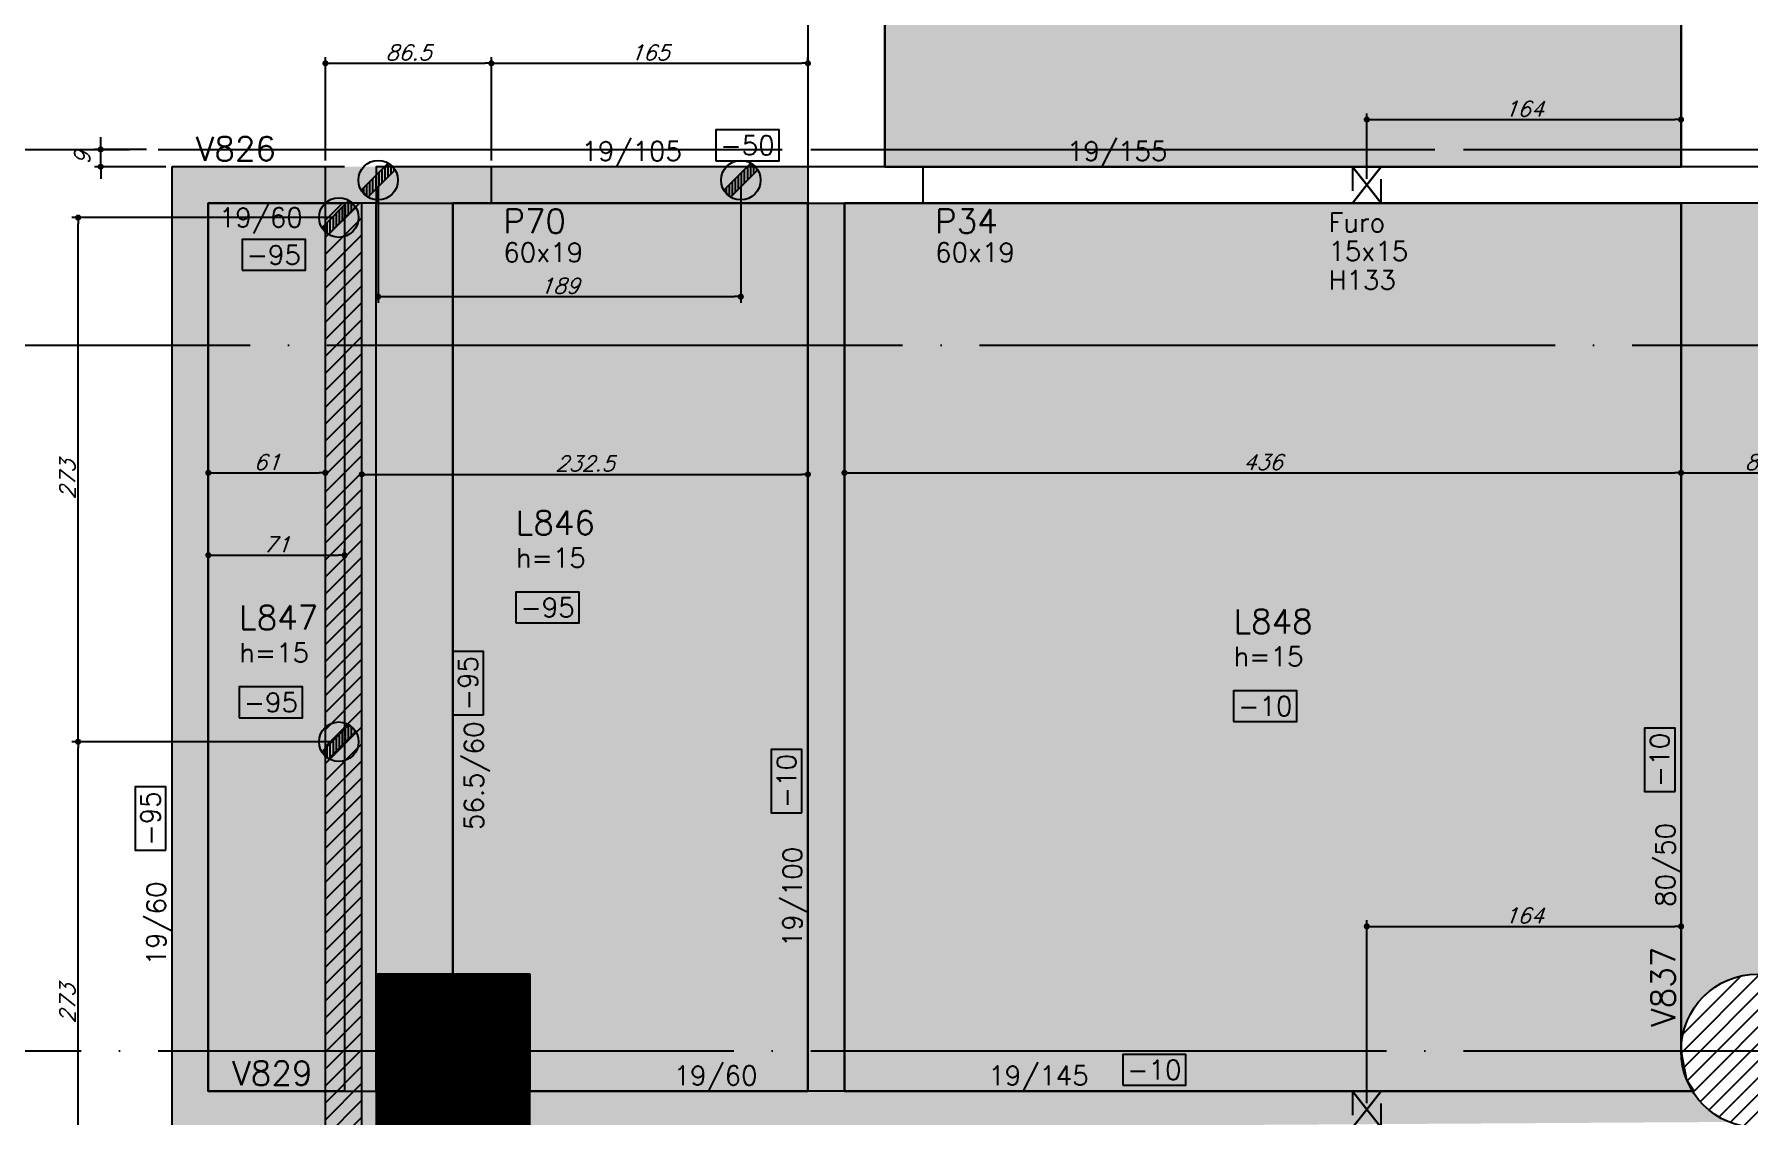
# Model space of a CAD drawing. Extents: x -5173 to 5397, y -2411 to 2089.
# Drawn here: x -3518 to -2625, y -518 to 45 of the extents above; entities that cross this region are included whole.
import ezdxf
from ezdxf.enums import TextEntityAlignment as Align

# ---------------------------------------------------------------- set-up
doc = ezdxf.new("R2010")
doc.units = 0
doc.header["$LTSCALE"] = 50
doc.header["$MEASUREMENT"] = 0
doc.linetypes.add('EIXO', pattern=[6.8, 6, -0.4, 0, -0.4])
doc.linetypes.add('HIDDEN', pattern=[0.375, 0.25, -0.125])
doc.layers.get('0').update_dxf_attribs({"linetype": 'CONTINUOUS'})
doc.layers.get('DEFPOINTS').update_dxf_attribs({"linetype": 'CONTINUOUS'})
for name, color, linetype in [('F-ARM', 6, 'CONTINUOUS'), ('F-COTAS', 106, 'CONTINUOUS'), ('F-COTAS-FUROS-VIGA', 50, 'CONTINUOUS'), ('F-DESNIVEL-7', 40, 'CONTINUOUS'), ('F-EIXO', 12, 'EIXO'), ('F-FURO-PAREDE', 2, 'HIDDEN'), ('F-FURO-PAREDE-TEXTOS', 2, 'CONTINUOUS'), ('F-LAJES-DIM', 2, 'CONTINUOUS'), ('F-LAJES-NOME', 4, 'CONTINUOUS'), ('F-LAJES-R', 254, 'CONTINUOUS'), ('F-MURETA', 91, 'CONTINUOUS'), ('F-PILARES-DIM', 172, 'CONTINUOUS'), ('F-PILARES-HACH', 174, 'CONTINUOUS'), ('F-PILARES-M', 170, 'CONTINUOUS'), ('F-PILARES-NOME', 170, 'CONTINUOUS'), ('F-PILARES-S', 170, 'CONTINUOUS'), ('F-TEXTO', 6, 'CONTINUOUS'), ('F-VIGAS', 3, 'CONTINUOUS'), ('F-VIGAS-DIM', 2, 'CONTINUOUS'), ('F-VIGAS-NOME', 4, 'CONTINUOUS')]:
    doc.layers.add(name, color=color, linetype=linetype)
for name, color, linetype, true_color in [('F-DESNIVEL-2', 7, 'CONTINUOUS', 0xffd1e8), ('F-DESNIVEL-4', 7, 'CONTINUOUS', 0xc3f1b6), ('F-DESNIVEL-5', 7, 'CONTINUOUS', 0xadd6ff)]:
    doc.layers.add(name, color=color, linetype=linetype, true_color=true_color)
doc.styles.add('CP-TEXT-INCL', font='simplex.shx', dxfattribs={"oblique": 20})
doc.styles.add('MCP', font='simplex.shx')
doc.styles.add('ROMANS', font='simplex.shx')
doc.dimstyles.new('CP-COTAS-50', dxfattribs={"dimscale": 0.64, "dimtxt": 12.5, "dimasz": 5, "dimexe": 5, "dimexo": 5, "dimgap": 2.5, "dimtad": 1, "dimdec": 1, "dimdsep": 46, "dimtxsty": 'CP-TEXT-INCL', "dimblk1": 'DOT', "dimblk2": 'DOT', "dimsah": 1, "dimcen": 9, "dimclrd": 256, "dimclre": 256, "dimclrt": 256, "dimadec": 0, "dimazin": 0, "dimtfac": 1, "dimtdec": 1, "dimtmove": 2, "dimatfit": 3, "dimldrblk": 'DOT', "dimfxl": 0, "dimtolj": 1, "dimarcsym": 0})

# ---------------------------------------------------------------- blocks, each defined once
blk = doc.blocks.new('*U4')
at = {"layer": 'F-LAJES-DIM', "color": 1}
blk.add_lwpolyline([(0, 0), (33, 0), (33, 16), (0, 16)], close=True, dxfattribs=at)
at = {"layer": 'F-LAJES-DIM', "style": 'MCP'}
blk.add_attdef('DIM', text='', height=10, dxfattribs=at).set_placement((16.5, 8), align=Align.MIDDLE_CENTER)
blk = doc.blocks.new('*U7')
at = {"layer": 'F-VIGAS-DIM', "color": 1}
blk.add_lwpolyline([(0, 0), (33, 0), (33, 16), (0, 16)], close=True, dxfattribs=at)
at = {"layer": 'F-VIGAS-DIM', "style": 'MCP'}
blk.add_attdef('DIM', text='', height=10, dxfattribs=at).set_placement((16.5, 8), align=Align.MIDDLE_CENTER)
blk = doc.blocks.new('_DOT')
at = {"color": 0, "linetype": 'ByBlock'}
blk.add_line((-0.5, 0), (-1, 0), dxfattribs=at)
at = {"color": 0, "linetype": 'ByBlock', "const_width": 0.5}
blk.add_lwpolyline([(-0.25, 0, 1), (0.25, 0, 1)], format="xyb", close=True, dxfattribs=at)
blk = doc.blocks.new('*D125')
at = {"layer": 'DEFPOINTS', "color": 0, "linetype": 'Continuous', "transparency": 16777216}
for p in [(-3427.5, -183.44), (-3366.5, -183.44), (-3366.5, -183.44)]:
    blk.add_point(p, dxfattribs=at)
at = {"layer": 'F-COTAS', "linetype": 'Continuous', "lineweight": -2, "transparency": 16777216}
blk.add_line((-3424.3, -183.44), (-3369.7, -183.44), dxfattribs=at)
at = {"layer": 'F-COTAS', "linetype": 'Continuous', "lineweight": -2, "transparency": 16777216, "xscale": 3.2, "yscale": 3.2, "zscale": 3.2, "rotation": 180}
blk.add_blockref('_DOT', (-3427.5, -183.44), dxfattribs=at)
at = {"layer": 'F-COTAS', "linetype": 'Continuous', "lineweight": -2, "transparency": 16777216, "xscale": 3.2, "yscale": 3.2, "zscale": 3.2}
blk.add_blockref('_DOT', (-3366.5, -183.44), dxfattribs=at)
at = {"layer": 'F-COTAS', "linetype": 'Continuous', "transparency": 16777216, "insert": (-3397, -177.84), "char_height": 8, "attachment_point": 5, "style": 'CP-TEXT-INCL'}
blk.add_mtext('\\A1;61', dxfattribs=at)
blk = doc.blocks.new('*D126')
at = {"layer": 'DEFPOINTS', "color": 0, "linetype": 'Continuous', "transparency": 16777216}
for p in [(-3347.5, -184.24), (-3115, -183.44), (-3115, -184.24)]:
    blk.add_point(p, dxfattribs=at)
at = {"layer": 'F-COTAS', "linetype": 'Continuous', "lineweight": -2, "transparency": 16777216}
for p, q in [((-3344.3, -184.24), (-3118.2, -184.24)), ((-3115, -186.64), (-3115, -187.44))]:
    blk.add_line(p, q, dxfattribs=at)
at = {"layer": 'F-COTAS', "linetype": 'Continuous', "lineweight": -2, "transparency": 16777216, "xscale": 3.2, "yscale": 3.2, "zscale": 3.2, "rotation": 180}
blk.add_blockref('_DOT', (-3347.5, -184.24), dxfattribs=at)
at = {"layer": 'F-COTAS', "linetype": 'Continuous', "lineweight": -2, "transparency": 16777216, "xscale": 3.2, "yscale": 3.2, "zscale": 3.2}
blk.add_blockref('_DOT', (-3115, -184.24), dxfattribs=at)
at = {"layer": 'F-COTAS', "linetype": 'Continuous', "transparency": 16777216, "insert": (-3231.25, -178.64), "char_height": 8, "attachment_point": 5, "style": 'CP-TEXT-INCL'}
blk.add_mtext('\\A1;232.5', dxfattribs=at)
blk = doc.blocks.new('*D127')
at = {"layer": 'DEFPOINTS', "color": 0, "linetype": 'Continuous', "transparency": 16777216}
for p in [(-3096, -183.44), (-2660, -183.44), (-2660, -183.44)]:
    blk.add_point(p, dxfattribs=at)
at = {"layer": 'F-COTAS', "linetype": 'Continuous', "lineweight": -2, "transparency": 16777216}
blk.add_line((-3092.8, -183.44), (-2663.2, -183.44), dxfattribs=at)
at = {"layer": 'F-COTAS', "linetype": 'Continuous', "lineweight": -2, "transparency": 16777216, "xscale": 3.2, "yscale": 3.2, "zscale": 3.2, "rotation": 180}
blk.add_blockref('_DOT', (-3096, -183.44), dxfattribs=at)
at = {"layer": 'F-COTAS', "linetype": 'Continuous', "lineweight": -2, "transparency": 16777216, "xscale": 3.2, "yscale": 3.2, "zscale": 3.2}
blk.add_blockref('_DOT', (-2660, -183.44), dxfattribs=at)
at = {"layer": 'F-COTAS', "linetype": 'Continuous', "transparency": 16777216, "insert": (-2878, -177.84), "char_height": 8, "attachment_point": 5, "style": 'CP-TEXT-INCL'}
blk.add_mtext('\\A1;436', dxfattribs=at)
blk = doc.blocks.new('*D128')
at = {"layer": 'DEFPOINTS', "color": 0, "linetype": 'Continuous', "transparency": 16777216}
for p in [(-2660, -183.44), (-2580, -183.44), (-2580, -183.44)]:
    blk.add_point(p, dxfattribs=at)
at = {"layer": 'F-COTAS', "linetype": 'Continuous', "lineweight": -2, "transparency": 16777216}
blk.add_line((-2656.8, -183.44), (-2583.2, -183.44), dxfattribs=at)
at = {"layer": 'F-COTAS', "linetype": 'Continuous', "lineweight": -2, "transparency": 16777216, "xscale": 3.2, "yscale": 3.2, "zscale": 3.2, "rotation": 180}
blk.add_blockref('_DOT', (-2660, -183.44), dxfattribs=at)
at = {"layer": 'F-COTAS', "linetype": 'Continuous', "lineweight": -2, "transparency": 16777216, "xscale": 3.2, "yscale": 3.2, "zscale": 3.2}
blk.add_blockref('_DOT', (-2580, -183.44), dxfattribs=at)
at = {"layer": 'F-COTAS', "linetype": 'Continuous', "transparency": 16777216, "insert": (-2620, -177.84), "char_height": 8, "attachment_point": 5, "style": 'CP-TEXT-INCL'}
blk.add_mtext('\\A1;80', dxfattribs=at)
blk = doc.blocks.new('*U197')
at = {"layer": 'F-EIXO'}
blk.add_line((0, 0), (7285, 0), dxfattribs=at)
at = {"layer": 'F-TEXTO', "style": 'ROMANS'}
blk.add_attdef('EIXO', text='', height=17.5, dxfattribs=at).set_placement((-28.2072, 0), align=Align.MIDDLE_CENTER)
blk = doc.blocks.new('*U198')
at = {"layer": 'F-EIXO'}
blk.add_line((0, 0), (7197, 0), dxfattribs=at)
at = {"layer": 'F-TEXTO', "style": 'ROMANS'}
blk.add_attdef('EIXO', text='', height=17.5, dxfattribs=at).set_placement((-28.2072, 0), align=Align.MIDDLE_CENTER)
blk = doc.blocks.new('*U207')
at = {"layer": 'F-EIXO'}
blk.add_line((0, 0), (7285, 0), dxfattribs=at)
at = {"layer": 'F-TEXTO', "style": 'ROMANS'}
blk.add_attdef('EIXO', text='', height=17.5, dxfattribs=at).set_placement((-28.2072, 0), align=Align.MIDDLE_CENTER)
blk = doc.blocks.new('*D316')
at = {"layer": 'DEFPOINTS', "color": 0, "linetype": 'Continuous', "transparency": 16777216}
for p in [(-3685.02, 1674.5), (-562, 1674.5), (-3446.5, -978.5)]:
    blk.add_point(p, dxfattribs=at)
at = {"layer": 'F-COTAS', "linetype": 'Continuous', "lineweight": -2, "transparency": 16777216}
for p, q in [((-565.2, 1674.5), (-3688.22, 1674.5)), ((-3685.02, -975.3), (-3685.02, 1671.3)), ((-3449.7, -978.5), (-3688.22, -978.5))]:
    blk.add_line(p, q, dxfattribs=at)
at = {"layer": 'F-COTAS', "linetype": 'Continuous', "lineweight": -2, "transparency": 16777216, "xscale": 3.2, "yscale": 3.2, "zscale": 3.2}
for p, rotation in [((-3685.02, 1674.5), 90), ((-3685.02, -978.5), 270)]:
    blk.add_blockref('_DOT', p, dxfattribs=dict(at, rotation=rotation))
at = {"layer": 'F-COTAS', "linetype": 'Continuous', "transparency": 16777216, "insert": (-3690.62, 348), "char_height": 8, "attachment_point": 5, "rotation": 90, "style": 'CP-TEXT-INCL'}
blk.add_mtext('\\A1;2653', dxfattribs=at)
blk = doc.blocks.new('*D329')
at = {"layer": 'DEFPOINTS', "color": 0, "linetype": 'Continuous', "transparency": 16777216}
for p in [(-3483.59, -15), (-3456.59, -15), (-3446.5, -24)]:
    blk.add_point(p, dxfattribs=at)
at = {"layer": 'F-COTAS', "linetype": 'Continuous', "lineweight": -2, "transparency": 16777216}
for p, q in [((-3483.59, -11.8), (-3483.59, -8.6)), ((-3459.79, -15), (-3486.79, -15)), ((-3483.59, -24), (-3483.59, -15)), ((-3449.7, -24), (-3486.79, -24)), ((-3483.59, -27.2), (-3483.59, -30.4))]:
    blk.add_line(p, q, dxfattribs=at)
at = {"layer": 'F-COTAS', "linetype": 'Continuous', "lineweight": -2, "transparency": 16777216, "xscale": 3.2, "yscale": 3.2, "zscale": 3.2}
for p, rotation in [((-3483.59, -15), 270), ((-3483.59, -24), 90)]:
    blk.add_blockref('_DOT', p, dxfattribs=dict(at, rotation=rotation))
at = {"layer": 'F-COTAS', "linetype": 'Continuous', "transparency": 16777216, "insert": (-3493.19, -19.5), "char_height": 8, "attachment_point": 5, "rotation": 90, "style": 'CP-TEXT-INCL'}
blk.add_mtext('\\A1;9', dxfattribs=at)
blk = doc.blocks.new('*D348')
at = {"layer": 'DEFPOINTS', "color": 0, "linetype": 'Continuous', "transparency": 16777216}
for p in [(-3115, 29.84), (-3115, 26.11), (-3280, -24)]:
    blk.add_point(p, dxfattribs=at)
at = {"layer": 'F-COTAS', "linetype": 'Continuous', "lineweight": -2, "transparency": 16777216}
for p, q in [((-3280, -20.8), (-3280, 33.04)), ((-3276.8, 29.84), (-3118.2, 29.84)), ((-3115, 29.31), (-3115, 33.04))]:
    blk.add_line(p, q, dxfattribs=at)
at = {"layer": 'F-COTAS', "linetype": 'Continuous', "lineweight": -2, "transparency": 16777216, "xscale": 3.2, "yscale": 3.2, "zscale": 3.2, "rotation": 180}
blk.add_blockref('_DOT', (-3280, 29.84), dxfattribs=at)
at = {"layer": 'F-COTAS', "linetype": 'Continuous', "lineweight": -2, "transparency": 16777216, "xscale": 3.2, "yscale": 3.2, "zscale": 3.2}
blk.add_blockref('_DOT', (-3115, 29.84), dxfattribs=at)
at = {"layer": 'F-COTAS', "linetype": 'Continuous', "transparency": 16777216, "insert": (-3197.5, 35.44), "char_height": 8, "attachment_point": 5, "style": 'CP-TEXT-INCL'}
blk.add_mtext('\\A1;165', dxfattribs=at)
blk = doc.blocks.new('*D349')
at = {"layer": 'DEFPOINTS', "color": 0, "linetype": 'Continuous', "transparency": 16777216}
for p in [(-3280, 29.84), (-3366.5, -24), (-3280, -24)]:
    blk.add_point(p, dxfattribs=at)
at = {"layer": 'F-COTAS', "linetype": 'Continuous', "lineweight": -2, "transparency": 16777216}
for p, q in [((-3366.5, -20.8), (-3366.5, 33.04)), ((-3363.3, 29.84), (-3283.2, 29.84)), ((-3280, -20.8), (-3280, 33.04))]:
    blk.add_line(p, q, dxfattribs=at)
at = {"layer": 'F-COTAS', "linetype": 'Continuous', "lineweight": -2, "transparency": 16777216, "xscale": 3.2, "yscale": 3.2, "zscale": 3.2, "rotation": 180}
blk.add_blockref('_DOT', (-3366.5, 29.84), dxfattribs=at)
at = {"layer": 'F-COTAS', "linetype": 'Continuous', "lineweight": -2, "transparency": 16777216, "xscale": 3.2, "yscale": 3.2, "zscale": 3.2}
blk.add_blockref('_DOT', (-3280, 29.84), dxfattribs=at)
at = {"layer": 'F-COTAS', "linetype": 'Continuous', "transparency": 16777216, "insert": (-3323.25, 35.44), "char_height": 8, "attachment_point": 5, "style": 'CP-TEXT-INCL'}
blk.add_mtext('\\A1;86.5', dxfattribs=at)
blk = doc.blocks.new('*D621')
at = {"layer": 'DEFPOINTS', "color": 0, "linetype": 'Continuous', "transparency": 16777216}
for p in [(-2660, 5.11), (-2660, 0.55), (-2823.78, -33.5)]:
    blk.add_point(p, dxfattribs=at)
at = {"layer": 'F-COTAS-FUROS-VIGA', "linetype": 'Continuous', "lineweight": -2, "transparency": 16777216}
for p, q in [((-2823.78, -30.3), (-2823.78, 3.75)), ((-2820.58, 0.55), (-2663.2, 0.55)), ((-2660, 1.91), (-2660, -2.65))]:
    blk.add_line(p, q, dxfattribs=at)
at = {"layer": 'F-COTAS-FUROS-VIGA', "linetype": 'Continuous', "lineweight": -2, "transparency": 16777216, "xscale": 3.2, "yscale": 3.2, "zscale": 3.2, "rotation": 180}
blk.add_blockref('_DOT', (-2823.78, 0.55), dxfattribs=at)
at = {"layer": 'F-COTAS-FUROS-VIGA', "linetype": 'Continuous', "lineweight": -2, "transparency": 16777216, "xscale": 3.2, "yscale": 3.2, "zscale": 3.2}
blk.add_blockref('_DOT', (-2660, 0.55), dxfattribs=at)
at = {"layer": 'F-COTAS-FUROS-VIGA', "linetype": 'Continuous', "transparency": 16777216, "insert": (-2741.89, 6.15), "char_height": 8, "attachment_point": 5, "style": 'CP-TEXT-INCL'}
blk.add_mtext('\\A1;164', dxfattribs=at)
blk = doc.blocks.new('*D623')
at = {"layer": 'DEFPOINTS', "color": 0, "linetype": 'Continuous', "transparency": 16777216}
for p in [(-2660, -419.66), (-2660, -421.83), (-2823.78, -515)]:
    blk.add_point(p, dxfattribs=at)
at = {"layer": 'F-COTAS-FUROS-VIGA', "linetype": 'Continuous', "lineweight": -2, "transparency": 16777216}
for p, q in [((-2823.78, -511.8), (-2823.78, -416.46)), ((-2820.58, -419.66), (-2663.2, -419.66)), ((-2660, -418.63), (-2660, -416.46))]:
    blk.add_line(p, q, dxfattribs=at)
at = {"layer": 'F-COTAS-FUROS-VIGA', "linetype": 'Continuous', "lineweight": -2, "transparency": 16777216, "xscale": 3.2, "yscale": 3.2, "zscale": 3.2, "rotation": 180}
blk.add_blockref('_DOT', (-2823.78, -419.66), dxfattribs=at)
at = {"layer": 'F-COTAS-FUROS-VIGA', "linetype": 'Continuous', "lineweight": -2, "transparency": 16777216, "xscale": 3.2, "yscale": 3.2, "zscale": 3.2}
blk.add_blockref('_DOT', (-2660, -419.66), dxfattribs=at)
at = {"layer": 'F-COTAS-FUROS-VIGA', "linetype": 'Continuous', "transparency": 16777216, "insert": (-2741.89, -414.06), "char_height": 8, "attachment_point": 5, "style": 'CP-TEXT-INCL'}
blk.add_mtext('\\A1;164', dxfattribs=at)
blk = doc.blocks.new('PONTO ANCORAGEM_EST')
at = {"layer": 'F-ARM'}
h = blk.add_hatch(dxfattribs=at)
h.set_pattern_fill('ANSI31', color=2, scale=0.5)
h.set_pattern_definition([(45, (0, 0), (-1.122532, 1.122532), [])])
h.paths.add_polyline_path([(-1159.55, 5937.09), (-1179.55, 5937.09), (-1179.55, 5932.09), (-1159.55, 5932.09)])
at = {"layer": 'F-ARM', "color": 3, "elevation": 0}
blk.add_lwpolyline([(-1179.55, 5932.09), (-1159.55, 5932.09), (-1159.55, 5937.09), (-1179.55, 5937.09)], close=True, dxfattribs=at)
at = {"layer": 'F-ARM', "color": 3}
blk.add_circle((-1169.55, 5934.59, 0), 10.31, dxfattribs=at)
blk = doc.blocks.new('*D750')
at = {"layer": 'DEFPOINTS', "color": 0, "linetype": 'Continuous', "transparency": 16777216}
for p in [(-3495.35, -323.5), (-3359.5, -323.5), (-3359.5, -596.5)]:
    blk.add_point(p, dxfattribs=at)
at = {"layer": 'F-COTAS', "linetype": 'Continuous', "lineweight": -2, "transparency": 16777216}
for p, q in [((-3362.7, -323.5), (-3498.55, -323.5)), ((-3495.35, -593.3), (-3495.35, -326.7)), ((-3362.7, -596.5), (-3498.55, -596.5))]:
    blk.add_line(p, q, dxfattribs=at)
at = {"layer": 'F-COTAS', "linetype": 'Continuous', "lineweight": -2, "transparency": 16777216, "xscale": 3.2, "yscale": 3.2, "zscale": 3.2}
for p, rotation in [((-3495.35, -323.5), 90), ((-3495.35, -596.5), 270)]:
    blk.add_blockref('_DOT', p, dxfattribs=dict(at, rotation=rotation))
at = {"layer": 'F-COTAS', "linetype": 'Continuous', "transparency": 16777216, "insert": (-3500.95, -460), "char_height": 8, "attachment_point": 5, "rotation": 90, "style": 'CP-TEXT-INCL'}
blk.add_mtext('\\A1;273', dxfattribs=at)
blk = doc.blocks.new('*D751')
at = {"layer": 'DEFPOINTS', "color": 0, "linetype": 'Continuous', "transparency": 16777216}
for p in [(-3495.35, -50.5), (-3359.5, -50.5), (-3359.5, -323.5)]:
    blk.add_point(p, dxfattribs=at)
at = {"layer": 'F-COTAS', "linetype": 'Continuous', "lineweight": -2, "transparency": 16777216}
for p, q in [((-3362.7, -50.5), (-3498.55, -50.5)), ((-3495.35, -320.3), (-3495.35, -53.7)), ((-3362.7, -323.5), (-3498.55, -323.5))]:
    blk.add_line(p, q, dxfattribs=at)
at = {"layer": 'F-COTAS', "linetype": 'Continuous', "lineweight": -2, "transparency": 16777216, "xscale": 3.2, "yscale": 3.2, "zscale": 3.2}
for p, rotation in [((-3495.35, -50.5), 90), ((-3495.35, -323.5), 270)]:
    blk.add_blockref('_DOT', p, dxfattribs=dict(at, rotation=rotation))
at = {"layer": 'F-COTAS', "linetype": 'Continuous', "transparency": 16777216, "insert": (-3500.95, -187), "char_height": 8, "attachment_point": 5, "rotation": 90, "style": 'CP-TEXT-INCL'}
blk.add_mtext('\\A1;273', dxfattribs=at)
blk = doc.blocks.new('*D752')
at = {"layer": 'DEFPOINTS', "color": 0, "linetype": 'Continuous', "transparency": 16777216}
for p in [(-3339.01, -31), (-3150.01, -31), (-3150.01, -91.69)]:
    blk.add_point(p, dxfattribs=at)
at = {"layer": 'F-COTAS', "linetype": 'Continuous', "lineweight": -2, "transparency": 16777216}
for p, q in [((-3339.01, -34.2), (-3339.01, -94.89)), ((-3150.01, -34.2), (-3150.01, -94.89)), ((-3335.81, -91.69), (-3153.21, -91.69))]:
    blk.add_line(p, q, dxfattribs=at)
at = {"layer": 'F-COTAS', "linetype": 'Continuous', "lineweight": -2, "transparency": 16777216, "xscale": 3.2, "yscale": 3.2, "zscale": 3.2, "rotation": 180}
blk.add_blockref('_DOT', (-3339.01, -91.69), dxfattribs=at)
at = {"layer": 'F-COTAS', "linetype": 'Continuous', "lineweight": -2, "transparency": 16777216, "xscale": 3.2, "yscale": 3.2, "zscale": 3.2}
blk.add_blockref('_DOT', (-3150.01, -91.69), dxfattribs=at)
at = {"layer": 'F-COTAS', "linetype": 'Continuous', "transparency": 16777216, "insert": (-3244.51, -86.09), "char_height": 8, "attachment_point": 5, "style": 'CP-TEXT-INCL'}
blk.add_mtext('\\A1;189', dxfattribs=at)
blk = doc.blocks.new('*D770')
at = {"layer": 'DEFPOINTS', "color": 0, "linetype": 'Continuous', "transparency": 16777216}
for p in [(-3427.5, -228.46), (-3356.5, -226.38), (-3356.5, -228.46)]:
    blk.add_point(p, dxfattribs=at)
at = {"layer": 'F-COTAS', "linetype": 'Continuous', "lineweight": -2, "transparency": 16777216}
for p, q in [((-3427.5, -225.26), (-3427.5, -223.18)), ((-3356.5, -225.26), (-3356.5, -223.18)), ((-3424.3, -226.38), (-3359.7, -226.38))]:
    blk.add_line(p, q, dxfattribs=at)
at = {"layer": 'F-COTAS', "linetype": 'Continuous', "lineweight": -2, "transparency": 16777216, "xscale": 3.2, "yscale": 3.2, "zscale": 3.2, "rotation": 180}
blk.add_blockref('_DOT', (-3427.5, -226.38), dxfattribs=at)
at = {"layer": 'F-COTAS', "linetype": 'Continuous', "lineweight": -2, "transparency": 16777216, "xscale": 3.2, "yscale": 3.2, "zscale": 3.2}
blk.add_blockref('_DOT', (-3356.5, -226.38), dxfattribs=at)
at = {"layer": 'F-COTAS', "linetype": 'Continuous', "transparency": 16777216, "insert": (-3392, -220.78), "char_height": 8, "attachment_point": 5, "style": 'CP-TEXT-INCL'}
blk.add_mtext('\\A1;71', dxfattribs=at)

msp = doc.modelspace()

# ---------------------------------------------------------------- hatches: boundary and pattern name
at = {"layer": 'F-DESNIVEL-5', "linetype": 'Continuous'}
h = msp.add_hatch(dxfattribs=at)
h.set_pattern_fill('ANSI31', color=256)
h.paths.add_polyline_path([(-3340, -524.5), (-3260, -524.5), (-3260, -444.5), (-3340, -444.5)])
at = {"layer": 'F-DESNIVEL-7', "linetype": 'Continuous'}
h = msp.add_hatch(color=256, dxfattribs=at)
h.dxf.hatch_style = 1
h.paths.add_polyline_path([(-3075, 1324.5), (-2660, 1324.5), (-2660, 400), (-3075, 400)])
h.paths.add_polyline_path([(-2580, 400), (-1949.5, 400), (-1949.5, 1324.5), (-2580, 1324.5)])
h.paths.add_polyline_path([(-2580, 320), (-1949.5, 320), (-1949.5, -24), (-2580, -24)])
h.paths.add_polyline_path([(-3075, -24), (-2660, -24), (-2660, 320), (-3075, 320)])
at = {"layer": 'F-MURETA'}
h = msp.add_hatch(dxfattribs=at)
h.set_pattern_fill('ANSI31', color=1, scale=50)
h.paths.add_polyline_path([(-1300.5, -524.5), (-1319.5, -524.5), (-1319.5, -879.5), (-3347.5, -879.5), (-3347.5, -43), (-3366.5, -43), (-3366.5, -898.5), (-1300.5, -898.5)])
at = {"layer": 'F-PILARES-HACH', "linetype": 'Continuous'}
h = msp.add_hatch(dxfattribs=at)
h.set_pattern_fill('ANSI31', color=256, scale=50)
edge = h.paths.add_edge_path()
edge.add_arc((-2620, -484.5), 40, 0, 360)

# ---------------------------------------------------------------- linework, layer by layer
at = {"layer": 'F-DESNIVEL-2', "linetype": 'Continuous'}
for points in [[(-3096, -505.5), (-3096, -43.1), (-3115, -43.1)], [(-3096, -505.5), (-3115, -43.1), (-3115, -505.5)], [(-3055, -43), (-3096, -43), (-3096, -505.5)], [(-3055, -43), (-3096, -505.5), (-3055, -43)], [(-3055, -43), (-3096, -505.5), (-2653.151, -505.5)], [(-3055, -43), (-2653.151, -505.5), (-3055, -43)], [(-3055, -43), (-2653.151, -505.5), (-2656.955, -499.807)], [(-3055, -43), (-2656.955, -499.807), (-3055, -43)], [(-3055, -43), (-2656.955, -499.807), (-2660, -484.5)], [(-3055, -43), (-2660, -484.5), (-3055, -43)], [(-3055, -43), (-2660, -484.5), (-2660, -43)], [(-3055, -43), (-2660, -43), (-3055, -43)], [(-2580, -43), (-2660, -43), (-2660, -483.987)], [(-2580, -43), (-2660, -483.987), (-2657.049, -469.154)], [(-2580, -43), (-2657.049, -469.154), (-2648.356, -456.144)], [(-2580, -43), (-2648.356, -456.144), (-2635.346, -447.451)], [(-2580, -43), (-2635.346, -447.451), (-2620, -444.398)], [(-3115, -524.5), (-2648.356, -512.856), (-2653.272, -505.5)], [(-3115, -524.5), (-2653.272, -505.5), (-3115, -505.5)], [(-3096, -505.5), (-3115, -505.5), (-3096, -505.5)], [(-3096, -524.5), (-3096, -505.5), (-3096, -524.5)], [(-3115, -524.5), (-2635.346, -521.549), (-2648.356, -512.856)]]:
    msp.add_solid(points, dxfattribs=at)
at = {"layer": 'F-DESNIVEL-4', "linetype": 'Continuous'}
for points in [[(-3366.5, -43), (-3340.1, -43), (-3340.1, -24)], [(-3366.5, -43), (-3340.1, -24), (-3366.5, -24)], [(-3366.5, -43), (-3366.5, -24), (-3366.5, -43)], [(-3340, -24), (-3340.1, -43), (-3115.1, -43)], [(-3340, -24), (-3115.1, -43), (-3115.1, -24)], [(-3279.9, -24), (-3115.1, -24), (-3279.9, -24)]]:
    msp.add_solid(points, dxfattribs=at)
at = {"layer": 'F-DESNIVEL-5', "linetype": 'Continuous'}
msp.add_circle((-3300, -484.5), 40, dxfattribs=at)
for points in [[(-3427.5, -43), (-3366.5, -24), (-3446.5, -24)], [(-3427.5, -43), (-3446.5, -24), (-3427.5, -43)], [(-3427.5, -515), (-3427.5, -43), (-3446.5, -24)], [(-3427.5, -515), (-3446.5, -24), (-3446.5, -515)], [(-3427.5, -43), (-3366.5, -43), (-3366.5, -24)], [(-3366.5, -43), (-3427.5, -43), (-3427.5, -505.5)], [(-3366.5, -43), (-3427.5, -505.5), (-3366.5, -43)], [(-3366.5, -43), (-3427.5, -505.5), (-3340, -505.5)], [(-3366.5, -43), (-3340, -505.5), (-3366.5, -43)], [(-3366.5, -43), (-3340, -505.5), (-3340, -444.5)], [(-3366.5, -43), (-3340, -444.5), (-3366.5, -43)], [(-3366.5, -43), (-3340, -444.5), (-3340, -43)], [(-3366.5, -43), (-3340, -43), (-3366.5, -43)], [(-3340, -444.4), (-3300, -444.4), (-3300, -43.1)], [(-3340, -444.4), (-3300, -43.1), (-3340, -43.1)], [(-3340, -444.4), (-3340, -43.1), (-3340, -444.4)], [(-3300, -43), (-3300, -444.5), (-3260, -444.5)], [(-3300, -43), (-3260, -444.5), (-3300, -43)], [(-3300, -43), (-3260, -444.5), (-3280, -43)], [(-3300, -43), (-3280, -43), (-3300, -43)], [(-3115, -43), (-3280, -43), (-3260, -444.5)], [(-3115, -43), (-3260, -444.5), (-3115, -43)], [(-3115, -43), (-3260, -444.5), (-3260, -505.5)], [(-3115, -43), (-3260, -505.5), (-3115, -43)], [(-3115, -43), (-3260, -505.5), (-3115, -505.5)], [(-3115, -43), (-3115, -505.5), (-3115, -43)], [(-3427.5, -524.5), (-3340.1, -524.5), (-3340.1, -505.5)], [(-3427.5, -524.5), (-3340.1, -505.5), (-3427.5, -505.5)], [(-3427.5, -524.5), (-3427.5, -505.5), (-3427.5, -524.5)], [(-3115, -524.5), (-3115, -505.5), (-3259.9, -505.5)], [(-3115, -524.5), (-3259.9, -505.5), (-3259.9, -524.5)], [(-3427.5, -959.5), (-3427.5, -515), (-3446.5, -515)], [(-3427.5, -959.5), (-3446.5, -515), (-3446.5, -978.5)], [(-3427.5, -515), (-3446.5, -515), (-3427.5, -515)]]:
    msp.add_solid(points, dxfattribs=at)
at = {"layer": 'F-DESNIVEL-7', "linetype": 'Continuous'}
msp.add_lwpolyline([(-3075, -24), (-2660, -24), (-2660, 320), (-3075, 320)], close=True, dxfattribs=at)
at = {"layer": 'F-EIXO'}
msp.add_line((-3768.53, -15), (3491.131, -15), dxfattribs=at)
at = {"layer": 'F-FURO-PAREDE'}
for points in [[(-2823.78, -33.5), (-2831.28, -43), (-2816.28, -43), (-2823.78, -33.5), (-2816.28, -43), (-2816.28, -24), (-2823.78, -33.5), (-2816.28, -24), (-2831.28, -24), (-2823.78, -33.5), (-2831.28, -24), (-2831.28, -43), (-2823.78, -33.5)], [(-2823.78, -515), (-2831.28, -524.5), (-2816.28, -524.5), (-2823.78, -515), (-2816.28, -524.5), (-2816.28, -505.5), (-2823.78, -515), (-2816.28, -505.5), (-2831.28, -505.5), (-2823.78, -515), (-2831.28, -505.5), (-2831.28, -524.5), (-2823.78, -515)]]:
    msp.add_lwpolyline(points, dxfattribs=at)
at = {"layer": 'F-LAJES-R', "linetype": 'Continuous'}
for points in [[(-3366.5, -43), (-3427.5, -43), (-3427.5, -505.5), (-3340, -505.5), (-3340, -444.5), (-3340, -43), (-3366.5, -43)], [(-3115, -43), (-3280, -43), (-3300, -43), (-3300, -444.5), (-3260, -444.5), (-3260, -505.5), (-3115, -505.5), (-3115, -43)], [(-2660, -43), (-3055, -43), (-3096, -43), (-3096, -505.5), (-2653.151, -505.5), (-2656.955, -499.807), (-2660, -484.5), (-2660, -43)]]:
    msp.add_lwpolyline(points, dxfattribs=at)
at = {"layer": 'F-MURETA', "color": 2}
for p, q in [((-3347.5, -43), (-3366.5, -43)), ((-3366.5, -898.5), (-3366.5, -43)), ((-3347.5, -879.5), (-3347.5, -43))]:
    msp.add_line(p, q, dxfattribs=at)
at = {"layer": 'F-PILARES-M', "linetype": 'Continuous'}
for points in [[(-3340, -43), (-3280, -43), (-3280, -24), (-3340, -24), (-3340, -43)], [(-3115, -43), (-3055, -43), (-3055, -24), (-3115, -24), (-3115, -43)], [(-3300, -444.5), (-3340, -444.5), (-3340, -524.5), (-3300, -524.5), (-3315.307, -521.455), (-3328.284, -512.784), (-3336.955, -499.807), (-3340, -484.5), (-3336.955, -469.193), (-3328.284, -456.216), (-3315.307, -447.545), (-3300, -444.5)], [(-3260, -444.5), (-3300, -444.5), (-3284.693, -447.545), (-3271.716, -456.216), (-3263.045, -469.193), (-3260, -484.5), (-3263.045, -499.807), (-3271.716, -512.784), (-3284.693, -521.455), (-3300, -524.5), (-3260, -524.5), (-3260, -444.5)]]:
    msp.add_lwpolyline(points, dxfattribs=at)
msp.add_lwpolyline([(-3340, -524.5), (-3260, -524.5), (-3260, -444.5), (-3340, -444.5)], close=True, dxfattribs=at)
at = {"layer": 'F-PILARES-S', "linetype": 'Continuous'}
msp.add_circle((-2620, -484.5), 40, dxfattribs=at)
at = {"layer": 'F-VIGAS'}
for points in [[(-3115, 320), (-3115, -24)], [(-3075, -24), (-3075, 320)], [(-2660, 320), (-2660, -24)], [(-3366.5, -24), (-3446.5, -24)], [(-3446.5, -24), (-3446.5, -515)], [(-3356.5, -24), (-3366.5, -24)], [(-3366.5, -43), (-3366.5, -24)], [(-3115, -24), (-3280, -24)], [(-2660, -24), (-3055, -24)], [(-2580, -24), (-2660, -24)], [(-3427.5, -43), (-3366.5, -43)], [(-3427.5, -505.5), (-3427.5, -43)], [(-3366.5, -43), (-3356.5, -43)], [(-3356.5, -43), (-3356.5, -505.5)], [(-3300, -444.5), (-3300, -43)], [(-3280, -43), (-3115, -43)], [(-3115, -43), (-3115, -505.5)], [(-3096, -505.5), (-3096, -43)], [(-3055, -43), (-2660, -43)], [(-2660, -43), (-2660, -484.5)], [(-2580, -43), (-2660, -43)], [(-3356.5, -505.5), (-3427.5, -505.5)], [(-3115, -505.5), (-3260, -505.5)], [(-3096, -505.5), (-3115, -505.5)], [(-2653.151, -505.5), (-3096, -505.5)], [(-3446.5, -515), (-3446.5, -978.5)]]:
    msp.add_lwpolyline(points, dxfattribs=at)

# ---------------------------------------------------------------- block references
at = {"layer": 'F-ARM', "rotation": 45}
for p in [(1684.386, -3400.393, 0), (1873.386, -3400.393, 0), (1663.891, -3419.893, 0), (1663.891, -3692.893, 0)]:
    msp.add_blockref('PONTO ANCORAGEM_EST', p, dxfattribs=at)
at = {"layer": 'F-EIXO', "linetype": 'Continuous'}
for name, p in [('*U207', (-3793.715, -15)), ('*U198', (-3705.761, -117)), ('*U197', (-3793.715, -484.5))]:
    msp.add_blockref(name, p, dxfattribs=at)
at = {"layer": 'F-LAJES-DIM', "linetype": 'Continuous'}
for p, values in [((-3267.223, -261.583), {'DIM': '-95'}), ((-3411.403, -310.992), {'DIM': '-95'}), ((-2893.204, -312.969), {'DIM': '-10'})]:
    msp.add_blockref('*U4', p, dxfattribs=at).add_auto_attribs(values)
at = {"layer": 'F-VIGAS-DIM', "linetype": 'Continuous'}
for p, values in [((-3163.005, -20.875), {'DIM': '-50'}), ((-3409.906, -77.973), {'DIM': '-95'}), ((-2951, -502.375), {'DIM': '-10'})]:
    msp.add_blockref('*U7', p, dxfattribs=at).add_auto_attribs(values)
at = {"layer": 'F-VIGAS-DIM', "linetype": 'Continuous', "rotation": 90}
for p, values in [((-3284.15, -309.5), {'DIM': '-95'}), ((-2663.125, -349.5), {'DIM': '-10'}), ((-3118.125, -360.5), {'DIM': '-10'}), ((-3449.625, -380), {'DIM': '-95'})]:
    msp.add_blockref('*U7', p, dxfattribs=at).add_auto_attribs(values)

# ---------------------------------------------------------------- texts
at = {"layer": 'F-FURO-PAREDE-TEXTOS', "linetype": 'Continuous', "style": 'MCP'}
for s, p in [('Furo', (-2843.78, -58)), ('15x15', (-2843.78, -73)), ('H133', (-2843.78, -88))]:
    msp.add_text(s, height=10, dxfattribs=at).set_placement(p)
at = {"layer": 'F-LAJES-DIM', "linetype": 'Continuous', "style": 'MCP'}
for p in [(-3267.223, -232.683), (-3411.403, -282.092), (-2893.203, -284.069)]:
    msp.add_text('h=15', height=10, dxfattribs=at).set_placement(p)
at = {"layer": 'F-LAJES-NOME', "linetype": 'Continuous', "style": 'MCP'}
for s, p in [('L846', (-3267.223, -215.683)), ('L847', (-3411.403, -265.092)), ('L848', (-2893.203, -267.069))]:
    msp.add_text(s, height=12.5, dxfattribs=at).set_placement(p)
at = {"layer": 'F-PILARES-DIM', "linetype": 'Continuous', "style": 'MCP'}
for p in [(-3273.75, -73.625), (-3048.75, -73.625)]:
    msp.add_text('60x19', height=10, dxfattribs=at).set_placement(p)
at = {"layer": 'F-PILARES-NOME', "linetype": 'Continuous', "style": 'MCP'}
for s, p in [('P70', (-3273.75, -58.625)), ('P34', (-3048.75, -58.625))]:
    msp.add_text(s, height=12.5, dxfattribs=at).set_placement(p)
at = {"layer": 'F-VIGAS-DIM', "linetype": 'Continuous', "style": 'MCP'}
for s, p in [('19/105', (-3233.005, -20.875)), ('19/155', (-2980, -20.875)), ('19/60', (-3422, -55.5)), ('19/60', (-3185, -502.375)), ('19/145', (-3021, -502.375))]:
    msp.add_text(s, height=10, dxfattribs=at).set_placement(p)
for s, p in [('56.5/60', (-3284.15, -369.5)), ('80/50', (-2663.125, -409.5)), ('19/100', (-3118.125, -430.5)), ('19/60', (-3449.625, -440))]:
    msp.add_text(s, height=10, rotation=90, dxfattribs=at).set_placement(p)
at = {"layer": 'F-VIGAS-NOME', "linetype": 'Continuous', "style": 'MCP'}
for s, p in [('V826', (-3434, -20.875)), ('V829', (-3415, -502.375))]:
    msp.add_text(s, height=12.5, dxfattribs=at).set_placement(p)
msp.add_text('V837', height=12.5, rotation=90, dxfattribs=at).set_placement((-2663.125, -472))

# ---------------------------------------------------------------- dimensions: what is measured, and where the dimension line sits
at = {"layer": 'F-COTAS', "linetype": 'Continuous'}
for base, p1, p2, angle, picture, middle in [((-3685.025, 1674.5), (-3446.5, -978.5), (-562, 1674.5), 90, '*D316', (-3690.625, 348)), ((-3483.589, -15), (-3446.5, -24), (-3456.592, -15), 90, '*D329', (-3493.189, -19.5)), ((-3366.5, -183.444), (-3427.5, -183.444), (-3366.5, -183.444), 180, '*D125', (-3397, -177.844)), ((-3115, -184.244), (-3347.5, -184.244), (-3115, -183.444), 180, '*D126', (-3231.25, -178.644)), ((-2660, -183.444), (-3096, -183.444), (-2660, -183.444), 180, '*D127', (-2878, -177.844)), ((-2580, -183.444), (-2660, -183.444), (-2580, -183.444), 180, '*D128', (-2620, -177.844))]:
    dim = msp.add_linear_dim(base=base, p1=p1, p2=p2, angle=angle, dimstyle='CP-COTAS-50', dxfattribs=at)
    dim.commit()
    dim.dimension.update_dxf_attribs({"geometry": picture, "text_midpoint": middle})
for base, p1, p2, picture, middle in [((-3280, 29.836), (-3366.5, -24), (-3280, -24), '*D349', (-3323.25, 35.436)), ((-3115, 29.836), (-3280, -24), (-3115, 26.112), '*D348', (-3197.5, 35.436)), ((-3356.5, -226.375), (-3427.5, -228.462), (-3356.5, -228.462), '*D770', (-3392, -220.775))]:
    dim = msp.add_linear_dim(base=base, p1=p1, p2=p2, dimstyle='CP-COTAS-50', dxfattribs=at)
    dim.commit()
    dim.dimension.update_dxf_attribs({"geometry": picture, "text_midpoint": middle})
dim = msp.add_linear_dim(base=(-3150.005, -91.686), p1=(-3339.005, -31), p2=(-3150.005, -31), dimstyle='CP-COTAS-50', override={"dimfxl": 7.5}, dxfattribs=at)
dim.commit()
dim.dimension.update_dxf_attribs({"geometry": '*D752', "text_midpoint": (-3244.505, -86.086)})
for base, p1, p2, picture, middle in [((-3495.353, -50.5), (-3359.5, -323.5), (-3359.5, -50.5), '*D751', (-3500.953, -187)), ((-3495.353, -323.5), (-3359.5, -596.5), (-3359.5, -323.5), '*D750', (-3500.953, -460))]:
    dim = msp.add_linear_dim(base=base, p1=p1, p2=p2, angle=90, dimstyle='CP-COTAS-50', override={"dimfxl": 7.5}, dxfattribs=at)
    dim.commit()
    dim.dimension.update_dxf_attribs({"geometry": picture, "text_midpoint": middle})
at = {"layer": 'F-COTAS-FUROS-VIGA', "linetype": 'Continuous'}
for base, p1, p2, picture, middle in [((-2660, 0.553), (-2823.78, -33.5), (-2660, 5.111), '*D621', (-2741.89, 6.153)), ((-2660, -419.66), (-2823.78, -515), (-2660, -421.827), '*D623', (-2741.89, -414.06))]:
    dim = msp.add_linear_dim(base=base, p1=p1, p2=p2, dimstyle='CP-COTAS-50', override={"dimdec": 0, "dimfxl": 7.5}, dxfattribs=at)
    dim.commit()
    dim.dimension.update_dxf_attribs({"geometry": picture, "text_midpoint": middle})

doc.saveas('drawing.dxf')
